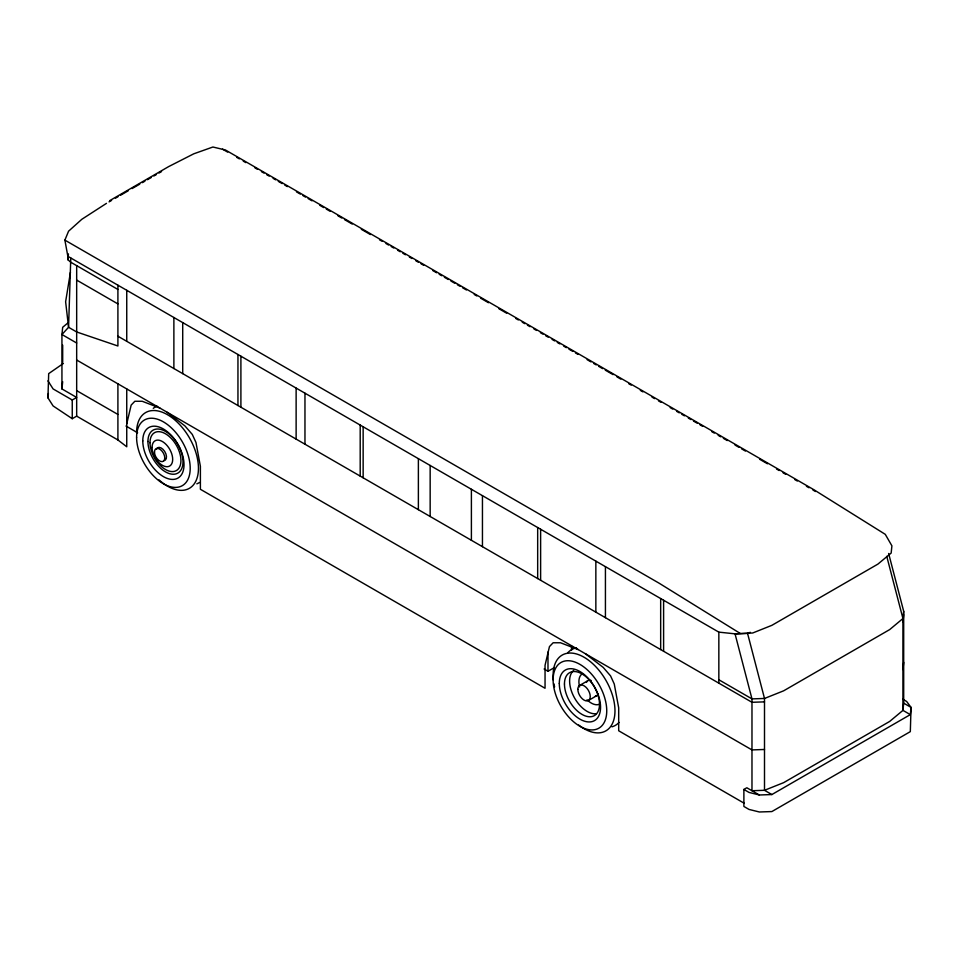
<?xml version="1.0" encoding="UTF-8"?>
<svg xmlns="http://www.w3.org/2000/svg" width="959" height="959" viewBox="0 0 959 959"><rect width="100%" height="100%" fill="white"/><g stroke="black" fill="none" stroke-linecap="round" stroke-linejoin="round"><path stroke-width="1.44" d="M126.744 388.934L126.744 446.762L117.909 439.965L76.672 416.146L72.249 418.699L53.105 405.945L47.95 397.865L48.681 373.626L63.414 363.425M47.95 397.865L48.394 393.526M117.909 289.45L70.774 262.239L67.837 259.685L68.425 253.895M47.95 380.855L53.105 388.934L72.249 399.999L76.672 397.446L61.939 388.934L62.683 381.706M888.633 553.475L903.69 611.303L902.946 618.531L902.946 710.367L889.688 721.432L783.647 782.652L764.503 790.3L751.976 790.731L751.976 698.895L735.038 633.839L718.842 632.137L67.837 256.281L64.888 240.122L68.569 231.191L81.827 219.287L106.485 203.356M902.946 621.935L903.69 614.707M902.946 669.55L903.69 662.321M903.69 611.303L903.69 703.139L902.946 710.367L910.319 714.623L911.05 707.394L906.627 701.449L902.767 699.207M70.439 272.248L65.62 301.773L68.569 327.283L61.939 334.511L61.939 388.934M126.744 423.806L131.167 405.094L134.847 401.27L142.208 401.27L159.889 408.066M68.197 322.68L62.683 327.283L61.939 334.511L76.672 343.022M109.805 200.587L168.724 166.566L193.766 153.812L212.91 147.015L225.425 149.988L813.843 489.701L885.277 534.343L891.906 545.827L891.163 553.055L877.905 564.108L771.863 625.34L752.719 632.988L735.038 633.839L747.564 633.408L750.298 632.317M109.038 201.881L111.604 200.395M115.452 198.177L118.005 196.703M120.57 195.228L128.254 190.781M132.09 188.563L139.774 184.128M142.34 182.654L144.905 181.179M147.47 179.693L151.306 177.475M153.872 176L156.425 174.514M158.99 173.04L161.556 171.565M544.101 668.998L547.985 671.252L554.194 667.68M579.308 685.625L587.555 680.866M588.79 700.286L597.037 695.515M903.69 703.139L911.05 707.394L910.319 731.633L771.863 811.566L759.348 811.985L749.039 809.432L743.884 806.459L743.884 789.449L746.821 787.759L759.348 794.987L771.863 794.555L910.319 714.623M764.503 701.868L751.976 702.288L117.909 336.213M764.503 749.482L751.976 749.914L76.672 360.021M759.348 794.987L749.039 792.434L743.884 789.449M578.181 649.567L560.512 642.77L553.139 642.77L549.459 646.594L545.048 665.306L545.048 688.262L200.395 489.282L200.395 466.326L195.972 442.507L192.291 434.427L184.931 425.928L167.25 412.322M222.488 149.136L227.679 152.133M236.753 157.372L239.354 158.87M243.25 161.124L245.84 162.622M254.926 167.861L257.515 169.359M261.411 171.613L264.013 173.111M266.602 174.61L269.203 176.108M273.087 178.35L275.689 179.848M278.278 181.347L282.174 183.601M284.775 185.099L287.364 186.597M296.451 191.836L300.347 194.09M302.936 195.588L305.525 197.086M308.127 198.585L312.023 200.827M319.803 205.322L323.698 207.576M326.288 209.074L330.184 211.316M337.976 215.811L341.86 218.065M344.461 219.563L352.241 224.058M361.327 229.297L370.414 234.547M379.5 239.786L382.09 241.284M385.986 243.526L388.575 245.024M391.176 246.523L393.765 248.021M397.661 250.275L400.251 251.773M402.852 253.272L405.441 254.77M409.337 257.012L411.938 258.51M415.822 260.764L418.424 262.263M421.013 263.761L423.614 265.259M432.701 270.498L436.585 272.752M439.186 274.25L441.775 275.748M444.377 277.247L448.273 279.489M450.862 280.987L454.758 283.241M457.347 284.739L459.948 286.238M462.538 287.736L466.434 289.978M474.226 294.473L476.815 295.971M480.711 298.225L488.491 302.72M498.872 308.714L506.664 313.209M515.738 318.448L518.339 319.946M522.235 322.188L524.825 323.686M527.426 325.185L530.015 326.683M533.911 328.937L536.501 330.435M540.397 332.677L542.998 334.176M545.587 335.674L548.188 337.172M552.072 339.426L554.674 340.924M557.263 342.423L559.864 343.921M563.748 346.163L566.349 347.661M568.939 349.16L572.835 351.414M575.436 352.912L578.025 354.41M587.112 359.649L591.008 361.903M593.597 363.401L596.198 364.899M598.788 366.398L602.684 368.64M605.273 370.138L613.065 374.633M616.961 376.887L620.845 379.129M628.636 383.624L631.226 385.122M640.312 390.373L642.914 391.871M651.988 397.11L654.589 398.608M658.473 400.862L661.075 402.348M670.161 407.599L672.75 409.097M676.646 411.339L679.236 412.838M681.837 414.336L684.426 415.834M688.322 418.088L690.924 419.586M693.513 421.085L697.409 423.327M699.998 424.825L702.599 426.323M711.686 431.574L714.275 433.072M718.171 435.314L720.76 436.813M723.362 438.311L727.258 440.565M735.038 445.06L738.933 447.302M741.523 448.8L745.419 451.054M759.696 459.289L767.476 463.784M776.562 469.035L779.152 470.533M783.047 472.775L785.649 474.273M794.723 479.524L797.325 481.022M806.411 486.261L809 487.759M812.896 490.001L815.486 491.499M64.888 240.122L659.193 583.24L740.192 633.408M76.672 280.088L117.909 303.907M718.842 679.763L751.976 698.895L764.503 698.464L783.647 690.816L889.688 629.584L902.946 618.531L886.763 556.376M76.672 390.637L117.909 414.444M771.863 794.555L764.503 790.3L764.503 698.464L747.564 633.408M744.232 803.27L618.687 730.782L618.687 707.826L614.263 684.007L610.583 675.927L603.223 667.428L585.541 653.822M125.977 426.024L137.628 432.797M718.842 632.137L718.842 683.156M663.604 600.25L663.604 651.269M660.667 598.548L660.667 649.567M605.429 566.661L605.429 617.68M595.851 561.135L595.851 612.154M571.552 645.827L571.552 650.262M547.985 652.036L547.985 671.252M540.624 529.248L540.624 580.267M537.675 527.546L537.675 578.565M482.449 495.659L482.449 546.678M471.396 489.282L471.396 540.301M430.159 465.463L430.159 516.493M418.376 458.666L418.376 509.685M363.149 426.779L363.149 477.798M360.2 425.077L360.2 476.096M304.962 393.19L304.962 444.209M296.127 388.083L296.127 439.102M240.901 356.197L240.901 407.215M237.952 354.494L237.952 405.525M182.713 322.608L182.713 373.626M173.879 317.513L173.879 368.532M126.744 290.301L126.744 341.32M117.909 285.195L117.909 345.995L76.672 331.97L68.569 327.283L70.774 257.983M117.909 383.84L117.909 439.965M76.672 265.631L76.672 416.146M72.249 399.999L72.249 418.699M67.837 256.281L67.837 259.685M62.683 345.144L62.683 362.154M553.331 679.344A43.742 25.258 60 0 1 583.456 656.903A43.742 25.258 60 0 1 614.887 713.532A43.742 25.258 60 0 1 578.673 725.028M554.602 686.872A43.742 25.258 60 0 1 553.954 683.839M595.911 713.76A24.79 14.313 60 0 1 573.71 696.426A24.79 14.313 60 0 1 573.71 670.401M599.759 704.074A17.502 10.105 60 0 1 587.04 699.77M579.644 686.956A17.502 10.105 60 0 1 581.789 674.129M586.488 682.388A8.751 5.047 60 0 1 591.223 680.542M598.104 693.992A8.751 5.047 60 0 1 595.395 696.162M567.932 652.623A43.742 25.258 60 0 1 576.491 647.852M619.023 722.403A43.742 25.258 60 0 1 611.938 726.826M136.598 432.569A43.742 25.258 60 0 1 170.39 416.53A43.742 25.258 60 0 1 197.926 474.573A43.742 25.258 60 0 1 159.014 479.86M153.26 408.354A43.742 25.258 60 0 1 157.072 406.148M199.46 482.485A43.742 25.258 60 0 1 196.835 483.827M156.497 449.172A7.288 4.208 60 0 1 164.648 451.353A7.288 4.208 60 0 1 163.917 460.644M553.115 679.859A37.904 21.889 60 0 0 593.333 729.883A37.904 21.889 60 0 0 593.333 676.263A37.904 21.889 60 0 0 553.115 679.859M564.455 684.031A24.79 14.313 60 0 0 590.756 716.733A24.79 14.313 60 0 0 590.756 681.681A24.79 14.313 60 0 0 564.455 684.031M577.857 689.377A8.751 5.047 60 0 0 587.148 700.921A8.751 5.047 60 0 0 587.148 688.55A8.751 5.047 60 0 0 577.857 689.377M559.301 683.431A29.166 16.83 60 0 0 590.241 721.911A29.166 16.83 60 0 0 590.241 680.662A29.166 16.83 60 0 0 559.301 683.431M147.938 441.5A24.79 14.313 60 0 0 174.226 474.214A24.79 14.313 60 0 0 174.226 439.15A24.79 14.313 60 0 0 147.938 441.5M150 442.698A21.865 12.623 60 0 0 173.195 471.552A21.865 12.623 60 0 0 173.195 440.625A21.865 12.623 60 0 0 150 442.698M136.598 437.34A37.904 21.889 60 0 0 176.804 487.352A37.904 21.889 60 0 0 176.804 433.744A37.904 21.889 60 0 0 136.598 437.34M142.783 440.912A29.166 16.83 60 0 0 173.711 479.38A29.166 16.83 60 0 0 173.711 438.143A29.166 16.83 60 0 0 142.783 440.912M152.061 447.457A14.577 8.415 60 0 0 167.525 466.697A14.577 8.415 60 0 0 167.525 446.079A14.577 8.415 60 0 0 152.061 447.457M154.471 452.013A7.288 4.208 60 0 0 162.203 461.639A7.288 4.208 60 0 0 162.203 451.329A7.288 4.208 60 0 0 154.471 452.013"/></g></svg>
